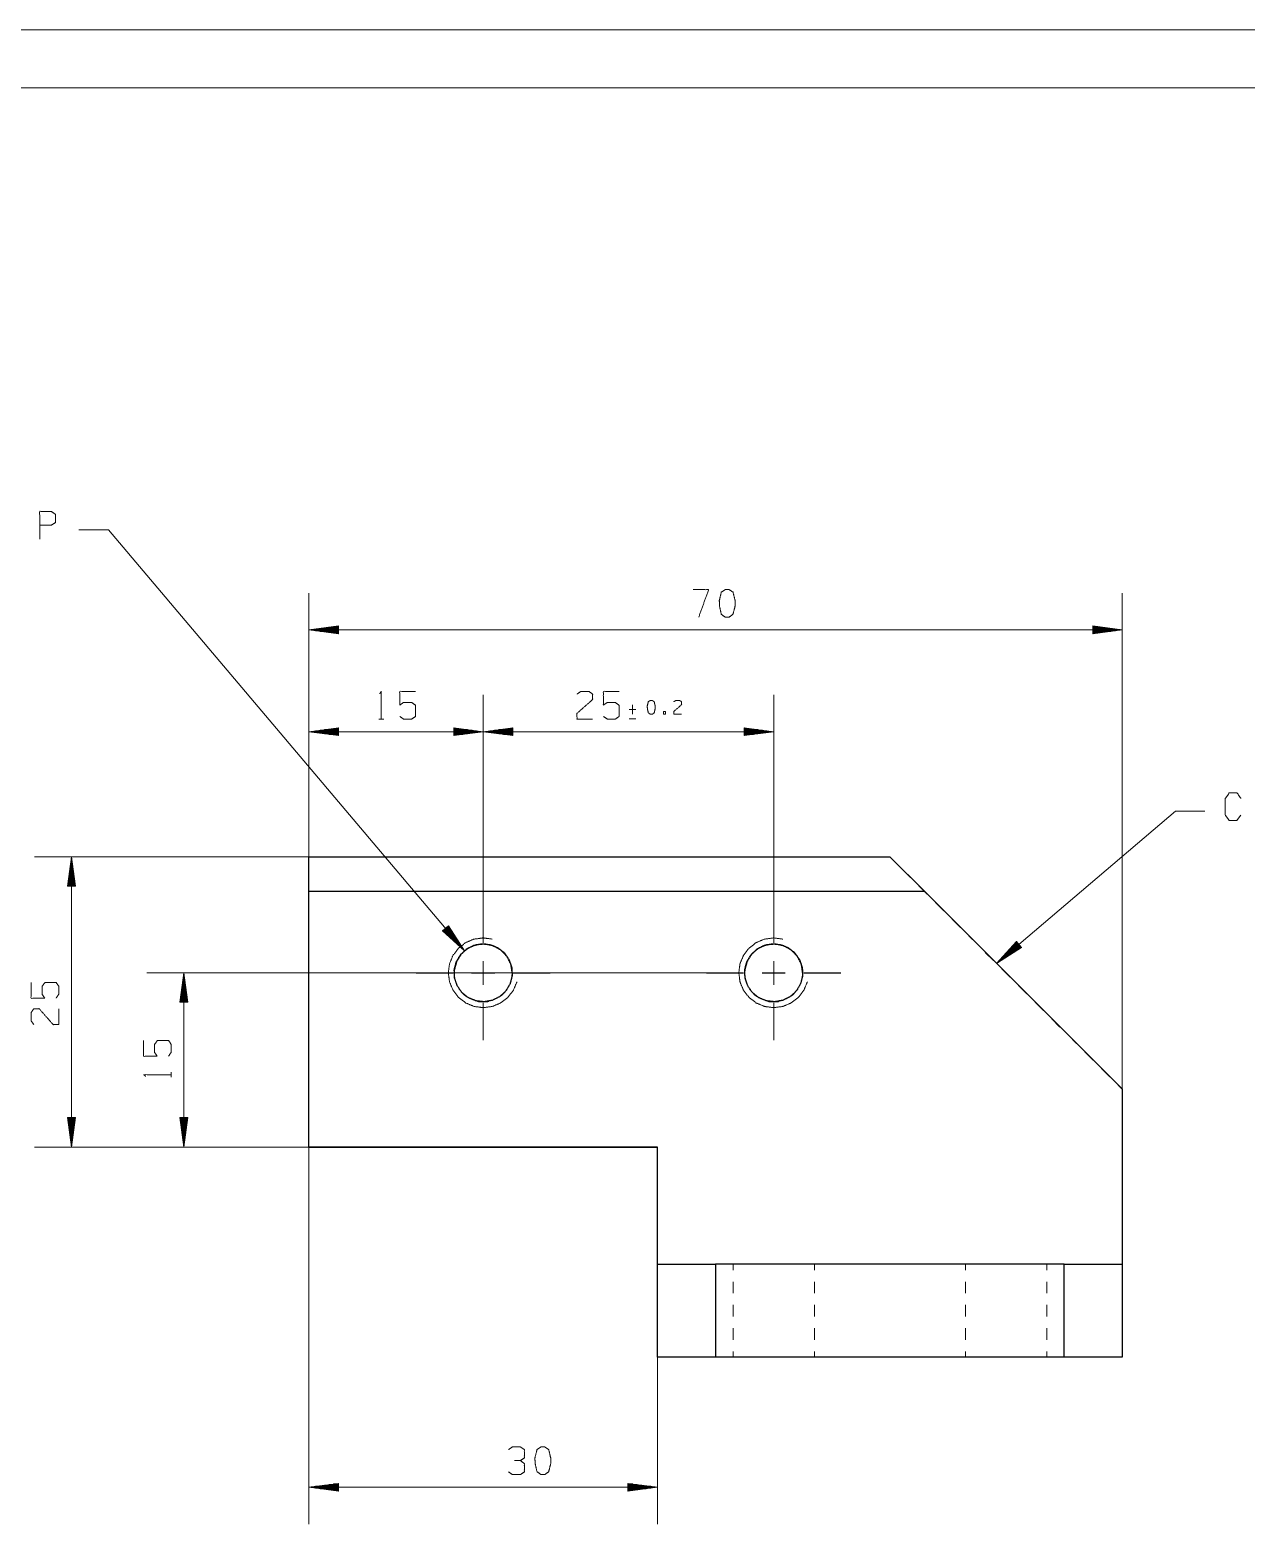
# Model space of a CAD drawing. Header units: millimetres. Extents: x 0 to 420, y 0 to 297.
# Drawn here: x 209.9 to 314.6, y 168.4 to 297 of the extents above; entities that cross this region are included whole.
import ezdxf

# ---------------------------------------------------------------- set-up
doc = ezdxf.new("R2010")
doc.units = ezdxf.units.MM
doc.layers.add('1', color=7, linetype='Continuous', true_color=0xffffff)

msp = doc.modelspace()

# ---------------------------------------------------------------- linework, layer by layer
at = {"layer": '1', "color": 132, "linetype": 'Continuous', "lineweight": 18}
for p, q in [((420, 297), (0, 297)), ((415, 292), (25, 292))]:
    msp.add_line(p, q, dxfattribs=at)
at = {"layer": '1', "color": 13, "linetype": 'Continuous', "lineweight": 18}
for p, q in [((216.69, 253.98), (214.15, 253.98)), ((216.69, 253.98), (247.34, 217.73)), ((233.95, 222.84), (233.95, 248.53)), ((303.95, 205.84), (303.95, 248.53)), ((236.49, 245.69), (233.95, 245.35)), ((236.49, 245.68), (236.46, 245.68)), ((236.49, 245.68), (236.46, 245.68)), ((236.49, 245.02), (236.49, 245.69)), ((301.41, 245.69), (301.41, 245.02)), ((303.95, 245.35), (301.41, 245.69)), ((301.41, 245.68), (301.44, 245.68)), ((301.41, 245.68), (301.44, 245.68)), ((233.95, 245.35), (236.49, 245.02)), ((303.95, 245.35), (233.95, 245.35)), ((236.49, 245.38), (234.14, 245.38)), ((236.49, 245.33), (234.14, 245.33)), ((236.49, 245.43), (234.53, 245.43)), ((236.49, 245.28), (234.53, 245.28)), ((236.49, 245.48), (234.91, 245.48)), ((236.49, 245.23), (234.91, 245.23)), ((236.49, 245.53), (235.3, 245.53)), ((236.49, 245.18), (235.3, 245.18)), ((236.49, 245.58), (235.69, 245.58)), ((236.49, 245.12), (235.69, 245.12)), ((236.49, 245.63), (236.07, 245.63)), ((236.49, 245.07), (236.07, 245.07)), ((236.49, 245.02), (236.46, 245.02)), ((236.49, 245.02), (236.46, 245.02)), ((301.41, 245.63), (301.83, 245.63)), ((301.41, 245.58), (302.21, 245.58)), ((301.41, 245.53), (302.6, 245.53)), ((301.41, 245.48), (302.98, 245.48)), ((301.41, 245.43), (303.37, 245.43)), ((301.41, 245.38), (303.76, 245.38)), ((301.41, 245.02), (303.95, 245.35)), ((301.41, 245.33), (303.76, 245.33)), ((301.41, 245.28), (303.37, 245.28)), ((301.41, 245.23), (302.98, 245.23)), ((301.41, 245.18), (302.6, 245.18)), ((301.41, 245.12), (302.21, 245.12)), ((301.41, 245.07), (301.83, 245.07)), ((301.41, 245.02), (301.44, 245.02)), ((301.41, 245.02), (301.44, 245.02)), ((233.95, 222.84), (233.95, 239.77)), ((248.95, 221.61), (248.95, 239.77)), ((248.95, 221.61), (248.95, 239.77)), ((273.95, 221.61), (273.95, 239.77)), ((236.49, 236.93), (233.95, 236.59)), ((236.49, 236.67), (234.53, 236.67)), ((236.49, 236.72), (234.91, 236.72)), ((236.49, 236.77), (235.3, 236.77)), ((236.49, 236.82), (235.69, 236.82)), ((236.49, 236.87), (236.07, 236.87)), ((236.49, 236.92), (236.46, 236.92)), ((236.49, 236.92), (236.46, 236.92)), ((236.49, 236.26), (236.49, 236.93)), ((246.41, 236.93), (246.41, 236.26)), ((248.95, 236.59), (246.41, 236.93)), ((246.41, 236.92), (246.44, 236.92)), ((246.41, 236.92), (246.44, 236.92)), ((246.41, 236.87), (246.83, 236.87)), ((246.41, 236.82), (247.21, 236.82)), ((246.41, 236.77), (247.6, 236.77)), ((246.41, 236.72), (247.99, 236.72)), ((246.41, 236.67), (248.37, 236.67)), ((251.49, 236.93), (248.95, 236.59)), ((251.49, 236.67), (249.53, 236.67)), ((251.49, 236.72), (249.91, 236.72)), ((251.49, 236.77), (250.3, 236.77)), ((251.49, 236.82), (250.69, 236.82)), ((251.49, 236.87), (251.07, 236.87)), ((251.49, 236.92), (251.46, 236.92)), ((251.49, 236.92), (251.46, 236.92)), ((251.49, 236.26), (251.49, 236.93)), ((271.41, 236.93), (271.41, 236.26)), ((273.95, 236.59), (271.41, 236.93)), ((271.41, 236.92), (271.44, 236.92)), ((271.41, 236.92), (271.44, 236.92)), ((271.41, 236.87), (271.83, 236.87)), ((271.41, 236.82), (272.21, 236.82)), ((271.41, 236.77), (272.6, 236.77)), ((271.41, 236.72), (272.98, 236.72)), ((271.41, 236.67), (273.37, 236.67)), ((233.95, 236.59), (236.49, 236.26)), ((248.95, 236.59), (233.95, 236.59)), ((236.49, 236.62), (234.14, 236.62)), ((236.49, 236.57), (234.14, 236.57)), ((236.49, 236.52), (234.53, 236.52)), ((236.49, 236.46), (234.91, 236.46)), ((236.49, 236.41), (235.3, 236.41)), ((236.49, 236.36), (235.69, 236.36)), ((236.49, 236.31), (236.07, 236.31)), ((236.49, 236.26), (236.46, 236.26)), ((236.49, 236.26), (236.46, 236.26)), ((246.41, 236.62), (248.76, 236.62)), ((246.41, 236.26), (248.95, 236.59)), ((246.41, 236.57), (248.76, 236.57)), ((246.41, 236.52), (248.37, 236.52)), ((246.41, 236.46), (247.99, 236.46)), ((246.41, 236.41), (247.6, 236.41)), ((246.41, 236.36), (247.21, 236.36)), ((246.41, 236.31), (246.83, 236.31)), ((246.41, 236.26), (246.44, 236.26)), ((246.41, 236.26), (246.44, 236.26)), ((248.95, 236.59), (251.49, 236.26)), ((248.95, 236.59), (273.95, 236.59)), ((251.49, 236.62), (249.14, 236.62)), ((251.49, 236.57), (249.14, 236.57)), ((251.49, 236.52), (249.53, 236.52)), ((251.49, 236.46), (249.91, 236.46)), ((251.49, 236.41), (250.3, 236.41)), ((251.49, 236.36), (250.69, 236.36)), ((251.49, 236.31), (251.07, 236.31)), ((251.49, 236.26), (251.46, 236.26)), ((251.49, 236.26), (251.46, 236.26)), ((271.41, 236.62), (273.76, 236.62)), ((271.41, 236.26), (273.95, 236.59)), ((271.41, 236.57), (273.76, 236.57)), ((271.41, 236.52), (273.37, 236.52)), ((271.41, 236.46), (272.98, 236.46)), ((271.41, 236.41), (272.6, 236.41)), ((271.41, 236.36), (272.21, 236.36)), ((271.41, 236.31), (271.83, 236.31)), ((271.41, 236.26), (271.44, 236.26)), ((271.41, 236.26), (271.44, 236.26)), ((308.52, 229.76), (293.13, 216.64)), ((311.06, 229.76), (308.52, 229.76)), ((233.95, 225.83), (210.34, 225.83)), ((213.51, 225.83), (213.18, 223.29)), ((213.44, 223.29), (213.44, 225.25)), ((213.49, 223.29), (213.49, 225.64)), ((213.85, 223.29), (213.51, 225.83)), ((213.51, 200.84), (213.51, 225.83)), ((213.54, 223.29), (213.54, 225.64)), ((213.59, 223.29), (213.59, 225.25)), ((213.28, 223.29), (213.28, 224.09)), ((213.33, 223.29), (213.33, 224.48)), ((213.38, 223.29), (213.38, 224.87)), ((213.64, 223.29), (213.64, 224.87)), ((213.69, 223.29), (213.69, 224.48)), ((213.74, 223.29), (213.74, 224.09)), ((213.18, 223.29), (213.18, 223.32)), ((213.18, 223.29), (213.18, 223.32)), ((213.18, 223.29), (213.85, 223.29)), ((213.23, 223.29), (213.23, 223.71)), ((213.79, 223.29), (213.79, 223.71)), ((213.84, 223.29), (213.84, 223.32)), ((213.84, 223.29), (213.84, 223.32)), ((245.95, 219.88), (245.44, 219.45)), ((245.44, 219.45), (245.46, 219.43)), ((245.44, 219.45), (245.46, 219.43)), ((245.44, 219.45), (247.34, 217.73)), ((245.48, 219.49), (245.75, 219.17)), ((245.52, 219.52), (246.04, 218.91)), ((245.56, 219.55), (246.33, 218.64)), ((245.6, 219.58), (246.62, 218.38)), ((245.64, 219.62), (246.9, 218.12)), ((245.68, 219.65), (247.19, 217.86)), ((245.72, 219.68), (247.23, 217.89)), ((245.75, 219.72), (247.02, 218.22)), ((245.79, 219.75), (246.81, 218.55)), ((245.83, 219.78), (246.6, 218.87)), ((245.87, 219.81), (246.39, 219.2)), ((245.91, 219.85), (246.18, 219.53)), ((245.95, 219.88), (245.97, 219.86)), ((245.95, 219.88), (245.97, 219.86)), ((247.34, 217.73), (245.95, 219.88)), ((294.84, 218.54), (293.13, 216.64)), ((293.13, 216.64), (295.28, 218.03)), ((295.04, 218.31), (293.26, 216.78)), ((295.08, 218.27), (293.29, 216.75)), ((295.01, 218.35), (293.52, 217.07)), ((295.11, 218.23), (293.62, 216.96)), ((294.98, 218.38), (293.78, 217.36)), ((295.14, 218.19), (293.94, 217.17)), ((294.95, 218.42), (294.04, 217.65)), ((295.18, 218.15), (294.27, 217.38)), ((294.91, 218.46), (294.3, 217.94)), ((294.88, 218.5), (294.56, 218.23)), ((295.21, 218.11), (294.6, 217.59)), ((294.85, 218.54), (294.82, 218.52)), ((294.85, 218.54), (294.82, 218.52)), ((295.28, 218.03), (294.84, 218.54)), ((295.24, 218.07), (294.92, 217.8)), ((295.27, 218.04), (295.25, 218.02)), ((295.27, 218.04), (295.25, 218.02)), ((268.18, 215.84), (220.01, 215.84)), ((223.19, 215.84), (222.85, 213.3)), ((223.06, 213.3), (223.06, 214.87)), ((223.11, 213.3), (223.11, 215.26)), ((223.16, 213.3), (223.16, 215.65)), ((223.52, 213.3), (223.19, 215.84)), ((223.19, 215.84), (223.19, 200.84)), ((223.21, 213.3), (223.21, 215.65)), ((223.26, 213.3), (223.26, 215.26)), ((223.31, 213.3), (223.31, 214.87)), ((222.91, 213.3), (222.91, 213.72)), ((222.96, 213.3), (222.96, 214.1)), ((223.01, 213.3), (223.01, 214.49)), ((223.37, 213.3), (223.37, 214.49)), ((223.42, 213.3), (223.42, 214.1)), ((223.47, 213.3), (223.47, 213.72)), ((222.85, 213.3), (223.52, 213.3)), ((222.86, 213.3), (222.86, 213.33)), ((222.86, 213.3), (222.86, 213.33)), ((223.52, 213.3), (223.52, 213.33)), ((223.52, 213.3), (223.52, 213.33)), ((213.18, 203.38), (213.18, 203.35)), ((213.18, 203.38), (213.18, 203.35)), ((213.18, 203.38), (213.51, 200.84)), ((213.85, 203.38), (213.18, 203.38)), ((213.23, 203.38), (213.23, 202.96)), ((213.28, 203.38), (213.28, 202.58)), ((213.33, 203.38), (213.33, 202.19)), ((213.38, 203.38), (213.38, 201.8)), ((213.44, 203.38), (213.44, 201.42)), ((213.49, 203.38), (213.49, 201.03)), ((213.51, 200.84), (213.85, 203.38)), ((213.54, 203.38), (213.54, 201.03)), ((213.59, 203.38), (213.59, 201.42)), ((213.64, 203.38), (213.64, 201.8)), ((213.69, 203.38), (213.69, 202.19)), ((213.74, 203.38), (213.74, 202.58)), ((213.79, 203.38), (213.79, 202.96)), ((213.84, 203.38), (213.84, 203.35)), ((213.84, 203.38), (213.84, 203.35)), ((222.85, 203.38), (223.19, 200.84)), ((223.52, 203.38), (222.85, 203.38)), ((222.86, 203.38), (222.86, 203.35)), ((222.86, 203.38), (222.86, 203.35)), ((222.91, 203.38), (222.91, 202.96)), ((222.96, 203.38), (222.96, 202.58)), ((223.01, 203.38), (223.01, 202.19)), ((223.06, 203.38), (223.06, 201.8)), ((223.11, 203.38), (223.11, 201.42)), ((223.16, 203.38), (223.16, 201.03)), ((223.19, 200.84), (223.52, 203.38)), ((223.21, 203.38), (223.21, 201.03)), ((223.26, 203.38), (223.26, 201.42)), ((223.31, 203.38), (223.31, 201.8)), ((223.37, 203.38), (223.37, 202.19)), ((223.42, 203.38), (223.42, 202.58)), ((223.47, 203.38), (223.47, 202.96)), ((223.52, 203.38), (223.52, 203.35)), ((223.52, 203.38), (223.52, 203.35)), ((233.95, 200.84), (210.34, 200.84)), ((233.95, 200.84), (220.01, 200.84)), ((233.95, 200.84), (233.95, 168.39)), ((263.95, 194.74), (263.95, 168.39)), ((236.49, 171.89), (233.95, 171.56)), ((233.95, 171.56), (236.49, 171.23)), ((263.95, 171.56), (233.95, 171.56)), ((236.49, 171.59), (234.14, 171.59)), ((236.49, 171.53), (234.14, 171.53)), ((236.49, 171.64), (234.53, 171.64)), ((236.49, 171.48), (234.53, 171.48)), ((236.49, 171.69), (234.91, 171.69)), ((236.49, 171.43), (234.91, 171.43)), ((236.49, 171.74), (235.3, 171.74)), ((236.49, 171.38), (235.3, 171.38)), ((236.49, 171.79), (235.69, 171.79)), ((236.49, 171.33), (235.69, 171.33)), ((236.49, 171.84), (236.07, 171.84)), ((236.49, 171.28), (236.07, 171.28)), ((236.49, 171.89), (236.46, 171.89)), ((236.49, 171.89), (236.46, 171.89)), ((236.49, 171.23), (236.46, 171.23)), ((236.49, 171.23), (236.46, 171.23)), ((236.49, 171.23), (236.49, 171.89)), ((261.41, 171.89), (261.44, 171.89)), ((261.41, 171.89), (261.44, 171.89)), ((261.41, 171.89), (261.41, 171.23)), ((263.95, 171.56), (261.41, 171.89)), ((261.41, 171.84), (261.83, 171.84)), ((261.41, 171.79), (262.21, 171.79)), ((261.41, 171.74), (262.6, 171.74)), ((261.41, 171.69), (262.98, 171.69)), ((261.41, 171.64), (263.37, 171.64)), ((261.41, 171.59), (263.76, 171.59)), ((261.41, 171.23), (263.95, 171.56)), ((261.41, 171.53), (263.76, 171.53)), ((261.41, 171.48), (263.37, 171.48)), ((261.41, 171.43), (262.98, 171.43)), ((261.41, 171.38), (262.6, 171.38)), ((261.41, 171.33), (262.21, 171.33)), ((261.41, 171.28), (261.83, 171.28)), ((261.41, 171.23), (261.44, 171.23)), ((261.41, 171.23), (261.44, 171.23))]:
    msp.add_line(p, q, dxfattribs=at)
at = {"layer": '1', "color": 95, "linetype": 'Continuous', "lineweight": 18}
for p, q in [((262.09, 238.49), (261.52, 238.49)), ((261.81, 238.89), (261.81, 238.09)), ((239.97, 237.68), (240.39, 237.68)), ((261.52, 237.7), (262.09, 237.7)), ((222.09, 206.86), (222.09, 207.28))]:
    msp.add_line(p, q, dxfattribs=at)
at = {"layer": '1', "color": 30, "linetype": 'Continuous', "lineweight": 25}
for p, q in [((233.95, 225.83), (283.95, 225.83)), ((233.95, 222.84), (233.95, 225.83)), ((286.95, 222.84), (283.95, 225.83)), ((286.95, 222.84), (233.95, 222.84)), ((233.95, 200.84), (233.95, 222.84)), ((303.95, 205.84), (286.95, 222.84)), ((303.95, 205.84), (303.95, 194.74)), ((233.95, 200.82), (233.95, 200.84)), ((263.95, 200.84), (233.95, 200.84)), ((233.95, 200.82), (263.95, 200.82)), ((263.95, 194.74), (263.95, 200.84)), ((263.95, 190.75), (268.95, 190.75)), ((263.95, 182.75), (263.95, 190.75)), ((298.95, 190.75), (268.95, 190.75)), ((268.95, 190.75), (268.95, 182.75)), ((298.95, 190.75), (303.95, 190.75)), ((298.95, 182.75), (298.95, 190.75)), ((303.95, 190.75), (303.95, 182.75)), ((268.95, 182.75), (263.95, 182.75)), ((298.95, 182.75), (268.95, 182.75)), ((303.95, 182.75), (298.95, 182.75))]:
    msp.add_line(p, q, dxfattribs=at)
at = {"layer": '1', "color": 43, "linetype": 'Continuous', "lineweight": 18}
for p, q in [((234.45, 225.82), (233.95, 225.82)), ((236.45, 225.82), (235.45, 225.82)), ((238.45, 225.82), (237.45, 225.82)), ((240.45, 225.82), (239.45, 225.82)), ((242.45, 225.82), (241.45, 225.82)), ((244.45, 225.82), (243.45, 225.82)), ((246.45, 225.82), (245.45, 225.82)), ((248.45, 225.82), (247.45, 225.82)), ((250.45, 225.82), (249.45, 225.82)), ((252.45, 225.82), (251.45, 225.82)), ((254.45, 225.82), (253.45, 225.82)), ((256.45, 225.82), (255.45, 225.82)), ((258.45, 225.82), (257.45, 225.82)), ((260.45, 225.82), (259.45, 225.82)), ((262.45, 225.82), (261.45, 225.82)), ((264.45, 225.82), (263.45, 225.82)), ((266.45, 225.82), (265.45, 225.82)), ((268.45, 225.82), (267.45, 225.82)), ((270.45, 225.82), (269.45, 225.82)), ((272.45, 225.82), (271.45, 225.82)), ((274.45, 225.82), (273.45, 225.82)), ((276.45, 225.82), (275.45, 225.82)), ((278.45, 225.82), (277.45, 225.82)), ((280.45, 225.82), (279.45, 225.82)), ((282.45, 225.82), (281.45, 225.82)), ((283.95, 225.82), (283.45, 225.82)), ((283.95, 225.83), (283.95, 225.83)), ((283.95, 225.82), (284.31, 225.46)), ((283.95, 225.82), (283.95, 225.82)), ((285.02, 224.75), (285.74, 224.03)), ((286.45, 223.32), (287.16, 222.6)), ((287.88, 221.89), (288.59, 221.17)), ((289.31, 220.46), (290.02, 219.75)), ((290.74, 219.03), (291.45, 218.32)), ((292.16, 217.6), (292.88, 216.89)), ((293.59, 216.17), (294.31, 215.46)), ((246.45, 215.84), (246.45, 215.83)), ((246.45, 215.82), (246.52, 215.33)), ((246.45, 215.82), (246.45, 215.82)), ((251.38, 215.33), (251.45, 215.82)), ((251.45, 215.83), (251.45, 215.84)), ((251.45, 215.82), (251.45, 215.82)), ((271.45, 215.84), (271.45, 215.83)), ((271.45, 215.82), (271.52, 215.33)), ((271.45, 215.82), (271.45, 215.82)), ((276.38, 215.33), (276.45, 215.82)), ((276.45, 215.83), (276.45, 215.84)), ((276.45, 215.82), (276.45, 215.82)), ((295.02, 214.75), (295.74, 214.03)), ((296.45, 213.32), (297.16, 212.6)), ((297.88, 211.89), (298.59, 211.17)), ((299.31, 210.46), (300.02, 209.75)), ((300.74, 209.03), (301.45, 208.32)), ((302.16, 207.6), (302.88, 206.89)), ((303.59, 206.17), (303.95, 205.82)), ((270.45, 190.25), (270.45, 190.75)), ((277.45, 190.25), (277.45, 190.75)), ((290.45, 190.25), (290.45, 190.75)), ((297.45, 190.25), (297.45, 190.75)), ((270.45, 188.25), (270.45, 189.25)), ((277.45, 188.25), (277.45, 189.25)), ((290.45, 188.25), (290.45, 189.25)), ((297.45, 188.25), (297.45, 189.25)), ((270.45, 186.25), (270.45, 187.25)), ((277.45, 186.25), (277.45, 187.25)), ((290.45, 186.25), (290.45, 187.25)), ((297.45, 186.25), (297.45, 187.25)), ((270.45, 184.25), (270.45, 185.25)), ((277.45, 184.25), (277.45, 185.25)), ((290.45, 184.25), (290.45, 185.25)), ((297.45, 184.25), (297.45, 185.25)), ((270.45, 182.75), (270.45, 183.25)), ((277.45, 182.75), (277.45, 183.25)), ((290.45, 182.75), (290.45, 183.25)), ((297.45, 182.75), (297.45, 183.25))]:
    msp.add_line(p, q, dxfattribs=at)
at = {"layer": '1', "color": 252, "linetype": 'Continuous', "lineweight": 18}
for p, q in [((248.95, 218.43), (248.95, 221.61)), ((248.95, 218.41), (248.95, 221.58)), ((273.95, 218.43), (273.95, 221.61)), ((273.95, 218.41), (273.95, 221.58)), ((248.95, 214.84), (248.95, 216.84)), ((248.95, 214.81), (248.95, 216.82)), ((273.95, 214.84), (273.95, 216.84)), ((273.95, 214.81), (273.95, 216.82)), ((246.36, 215.84), (243.18, 215.84)), ((246.36, 215.82), (243.18, 215.82)), ((247.95, 215.84), (249.95, 215.84)), ((247.95, 215.82), (249.95, 215.82)), ((251.54, 215.84), (254.72, 215.84)), ((251.54, 215.82), (254.72, 215.82)), ((271.36, 215.84), (268.18, 215.84)), ((271.36, 215.82), (268.18, 215.82)), ((272.95, 215.84), (274.95, 215.84)), ((272.95, 215.82), (274.95, 215.82)), ((276.54, 215.84), (279.72, 215.84)), ((276.54, 215.82), (279.72, 215.82)), ((248.95, 213.25), (248.95, 210.07)), ((248.95, 213.23), (248.95, 210.05)), ((273.95, 213.25), (273.95, 210.07)), ((273.95, 213.23), (273.95, 210.05))]:
    msp.add_line(p, q, dxfattribs=at)
at = {"layer": '1', "color": 95, "linetype": 'Continuous', "lineweight": 18}
for points, knots in [([(210.78, 253.16), (210.78, 255.54), (211.79, 255.54), (212.13, 255.31), (212.13, 254.59), (211.77, 254.36), (210.78, 254.36)], [0, 0, 0.401147, 0.571311, 0.639589, 0.762044, 0.832821, 1, 1]), ([(267.5, 246.45), (268.35, 248.82), (267.01, 248.82)], [0, 0, 0.652472, 1, 1]), ([(270.12, 246.45), (270.45, 246.7), (270.63, 247.4), (270.63, 247.87), (270.45, 248.6), (270.12, 248.82), (269.78, 248.82), (269.44, 248.6), (269.27, 247.87), (269.29, 247.4), (269.44, 246.7), (269.78, 246.45), (270.12, 246.45)], [0, 0, 0.067525, 0.183969, 0.260582, 0.380941, 0.446138, 0.500304, 0.565503, 0.685861, 0.762528, 0.878306, 0.945834, 1, 1]), ([(240.04, 239.86), (240.18, 240.06), (240.18, 237.68)], [0, 0, 0.093493, 1, 1]), ([(241.77, 237.91), (242.1, 237.68), (242.79, 237.68), (243.13, 237.91), (243.13, 238.86), (242.79, 239.11), (242.1, 239.11), (241.77, 238.88), (241.77, 240.06), (243.13, 240.06)], [0, 0, 0.062229, 0.168345, 0.230571, 0.376815, 0.441265, 0.54738, 0.609609, 0.79049, 1, 1]), ([(257.03, 239.83), (257.35, 240.06), (258.04, 240.06), (258.37, 239.83), (258.37, 239.36), (257.01, 238.16), (257.03, 237.68), (258.37, 237.68)], [0, 0, 0.069693, 0.192977, 0.265274, 0.350228, 0.674739, 0.759752, 1, 1]), ([(259.29, 237.91), (259.63, 237.68), (260.32, 237.68), (260.65, 237.91), (260.65, 238.86), (260.32, 239.11), (259.63, 239.11), (259.29, 238.88), (259.29, 240.06), (260.65, 240.06)], [0, 0, 0.062227, 0.168342, 0.230571, 0.376815, 0.441267, 0.547382, 0.609609, 0.79049, 1, 1]), ([(263.5, 238.09), (263.67, 238.22), (263.75, 238.57), (263.75, 238.8), (263.67, 239.17), (263.5, 239.28), (263.33, 239.28), (263.16, 239.17), (263.07, 238.8), (263.08, 238.57), (263.16, 238.22), (263.33, 238.09), (263.5, 238.09)], [0, 0, 0.067523, 0.183966, 0.26058, 0.380939, 0.446137, 0.5003, 0.565504, 0.685863, 0.762529, 0.878308, 0.945837, 1, 1]), ([(265.36, 239.17), (265.52, 239.28), (265.86, 239.28), (266.03, 239.17), (266.03, 238.93), (265.35, 238.33), (265.36, 238.09), (266.03, 238.09)], [0, 0, 0.06969, 0.192974, 0.265276, 0.350231, 0.674741, 0.759754, 1, 1]), ([(264.47, 238.09), (264.64, 238.09), (264.64, 238.33), (264.47, 238.33), (264.47, 238.09)], [0, 0, 0.207082, 0.5, 0.707082, 1, 1]), ([(314.15, 229.42), (313.81, 228.94), (313.16, 228.94), (312.82, 229.42), (312.82, 230.84), (313.16, 231.32), (313.83, 231.32), (314.17, 230.84)], [0, 0, 0.114571, 0.243369, 0.357937, 0.638582, 0.753151, 0.885429, 1, 1]), ([(212.19, 213.65), (212.42, 213.99), (212.42, 214.68), (212.19, 215.01), (211.24, 215.01), (210.99, 214.68), (210.99, 213.99), (211.22, 213.65), (210.04, 213.65), (210.04, 215.01)], [0, 0, 0.062227, 0.168345, 0.230571, 0.376816, 0.441265, 0.547383, 0.60961, 0.79049, 1, 1]), ([(210.27, 211.39), (210.04, 211.71), (210.04, 212.4), (210.27, 212.74), (210.74, 212.74), (211.94, 211.38), (212.42, 211.39), (212.42, 212.74)], [0, 0, 0.069691, 0.192975, 0.265273, 0.350228, 0.674739, 0.759753, 1, 1]), ([(221.87, 208.66), (222.09, 208.99), (222.09, 209.68), (221.87, 210.02), (220.92, 210.02), (220.67, 209.68), (220.67, 208.99), (220.89, 208.66), (219.72, 208.66), (219.72, 210.02)], [0, 0, 0.062227, 0.168342, 0.230572, 0.376816, 0.441266, 0.547382, 0.609608, 0.79049, 1, 1]), ([(219.92, 206.93), (219.72, 207.07), (222.09, 207.07)], [0, 0, 0.093488, 1, 1]), ([(252.15, 173.85), (252.49, 174.08), (252.49, 174.8), (252.15, 175.03), (251.46, 175.03), (251.13, 174.8)], [0, 0, 0.153872, 0.429851, 0.583723, 0.846122, 1, 1]), ([(254.25, 172.65), (254.59, 172.9), (254.76, 173.6), (254.76, 174.08), (254.59, 174.8), (254.25, 175.03), (253.92, 175.03), (253.58, 174.8), (253.4, 174.08), (253.42, 173.6), (253.58, 172.9), (253.92, 172.65), (254.25, 172.65)], [0, 0, 0.067527, 0.183972, 0.260585, 0.380944, 0.446143, 0.500306, 0.565505, 0.685864, 0.76253, 0.878311, 0.945837, 1, 1]), ([(251.14, 172.88), (251.46, 172.65), (252.15, 172.65), (252.49, 172.88), (252.49, 173.6), (252.15, 173.85), (251.64, 173.85)], [0, 0, 0.124123, 0.343689, 0.472444, 0.703374, 0.836728, 1, 1])]:
    msp.add_open_spline(points, degree=1, knots=knots, dxfattribs=at)
at = {"layer": '1', "color": 30, "linetype": 'Continuous', "lineweight": 13}
for points, knots in [([(249.73, 218.74), (248.95, 218.84), (248.17, 218.74), (247.45, 218.44), (246.83, 217.96), (246.35, 217.34), (246.05, 216.62), (245.95, 215.84), (246.05, 215.06), (246.35, 214.34), (246.83, 213.72), (247.45, 213.24), (248.17, 212.94), (248.95, 212.84), (249.73, 212.94), (250.45, 213.24), (251.07, 213.72), (251.55, 214.34), (251.85, 215.06)], [0, 0, 0.055555, 0.11111, 0.166667, 0.222222, 0.277778, 0.333333, 0.388889, 0.444444, 0.499999, 0.555555, 0.611111, 0.666667, 0.722222, 0.777777, 0.833334, 0.88889, 0.944446, 1, 1]), ([(274.73, 218.74), (273.95, 218.84), (273.17, 218.74), (272.45, 218.44), (271.83, 217.96), (271.35, 217.34), (271.05, 216.62), (270.95, 215.84), (271.05, 215.06), (271.35, 214.34), (271.83, 213.72), (272.45, 213.24), (273.17, 212.94), (273.95, 212.84), (274.73, 212.94), (275.45, 213.24), (276.07, 213.72), (276.55, 214.34), (276.85, 215.06)], [0, 0, 0.055555, 0.111112, 0.166667, 0.222222, 0.277778, 0.333333, 0.388889, 0.444444, 0.499999, 0.555555, 0.611111, 0.666666, 0.722223, 0.777778, 0.833334, 0.88889, 0.944445, 1, 1])]:
    msp.add_open_spline(points, degree=1, knots=knots, dxfattribs=at)
at = {"layer": '1', "color": 30, "linetype": 'Continuous', "lineweight": 25}
for points, knots in [([(246.46, 216.1), (246.49, 215.39), (246.72, 214.72), (247.12, 214.13), (247.68, 213.69), (248.34, 213.42), (249.04, 213.34), (249.74, 213.47), (250.38, 213.79), (250.9, 214.28), (251.26, 214.89), (251.44, 215.58), (251.41, 216.29), (251.18, 216.96), (250.78, 217.55), (250.22, 217.99), (249.56, 218.26), (248.85, 218.34), (248.15, 218.21), (247.52, 217.89), (247, 217.4), (246.64, 216.79), (246.46, 216.1)], [0, 0, 0.045454, 0.090909, 0.136363, 0.181817, 0.227272, 0.272726, 0.318181, 0.363636, 0.409091, 0.454545, 0.499999, 0.545455, 0.590908, 0.636363, 0.681818, 0.727273, 0.772728, 0.818181, 0.863636, 0.90909, 0.954545, 1, 1]), ([(251.45, 215.82), (251.34, 216.57), (251, 217.24), (250.48, 217.79), (249.82, 218.16), (249.08, 218.31), (248.33, 218.24), (247.63, 217.94), (247.06, 217.45), (246.66, 216.81), (246.46, 216.08)], [0, 0, 0.099999, 0.2, 0.3, 0.4, 0.499999, 0.600001, 0.700001, 0.8, 0.900001, 1, 1]), ([(271.46, 216.1), (271.49, 215.39), (271.72, 214.72), (272.12, 214.13), (272.68, 213.69), (273.34, 213.42), (274.04, 213.34), (274.74, 213.47), (275.38, 213.79), (275.9, 214.28), (276.26, 214.89), (276.44, 215.58), (276.41, 216.29), (276.18, 216.96), (275.78, 217.55), (275.22, 217.99), (274.56, 218.26), (273.85, 218.34), (273.15, 218.21), (272.52, 217.89), (272, 217.4), (271.64, 216.79), (271.46, 216.1)], [0, 0, 0.045454, 0.090909, 0.136363, 0.181817, 0.227272, 0.272726, 0.318181, 0.363636, 0.409091, 0.454545, 0.499999, 0.545454, 0.590908, 0.636363, 0.681817, 0.727272, 0.772727, 0.818182, 0.863636, 0.90909, 0.954545, 1, 1]), ([(276.45, 215.82), (276.34, 216.57), (276, 217.24), (275.48, 217.79), (274.82, 218.16), (274.08, 218.31), (273.33, 218.24), (272.63, 217.94), (272.06, 217.45), (271.66, 216.81), (271.46, 216.08)], [0, 0, 0.099999, 0.199999, 0.299999, 0.399999, 0.5, 0.599999, 0.699999, 0.799999, 0.900001, 1, 1]), ([(246.46, 216.08), (246.45, 215.95), (246.45, 215.82)], [0, 0, 0.499975, 1, 1]), ([(271.46, 216.08), (271.45, 215.95), (271.45, 215.82)], [0, 0, 0.499976, 1, 1]), ([(263.95, 190.75), (263.95, 190.89), (263.95, 191.92), (263.95, 193.71), (263.95, 194.74)], [0, 0, 0.03405, 0.292732, 0.741007, 1, 1]), ([(303.95, 194.74), (303.95, 193.71), (303.95, 191.92), (303.95, 190.89), (303.95, 190.75)], [0, 0, 0.258993, 0.707268, 0.96595, 1, 1])]:
    msp.add_open_spline(points, degree=1, knots=knots, dxfattribs=at)
at = {"layer": '1', "color": 43, "linetype": 'Continuous', "lineweight": 18}
for points, knots in [([(246.88, 214.43), (247.31, 213.93), (247.57, 213.76)], [0, 0, 0.681808, 1, 1]), ([(250.32, 213.76), (250.59, 213.93), (251.02, 214.43)], [0, 0, 0.318171, 1, 1]), ([(271.88, 214.43), (272.31, 213.93), (272.57, 213.76)], [0, 0, 0.681812, 1, 1]), ([(275.32, 213.76), (275.59, 213.93), (276.02, 214.43)], [0, 0, 0.318183, 1, 1]), ([(248.47, 213.38), (248.59, 213.34), (249.31, 213.34), (249.43, 213.38)], [0, 0, 0.136361, 0.863639, 1, 1]), ([(273.47, 213.38), (273.59, 213.34), (274.31, 213.34), (274.43, 213.38)], [0, 0, 0.136364, 0.863636, 1, 1])]:
    msp.add_open_spline(points, degree=1, knots=knots, dxfattribs=at)

doc.saveas('drawing.dxf')
